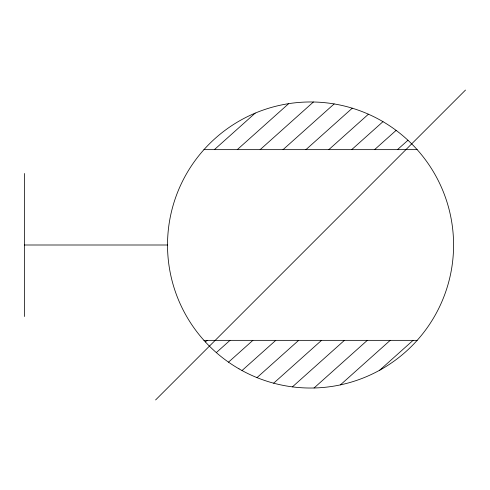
<?xml version="1.0" encoding="UTF-8"?>
<svg xmlns="http://www.w3.org/2000/svg" width="490" height="490" viewBox="0 0 490 490"><rect width="100%" height="100%" fill="white"/><g stroke="black" fill="none" stroke-linecap="round" stroke-linejoin="round"><path stroke-width="0.73" d="M155.606 399.944L465.5 90.056M214.375 149.646L255.229 113.104M237.258 149.646L288.684 103.653M260.141 149.646L313.416 102M283.03 149.646L334.143 103.935M305.913 149.646L352.267 108.192M328.796 149.646L368.425 114.207M351.679 149.646L382.972 121.661M374.568 149.646L396.11 130.383M397.451 149.646L407.95 140.256M205.371 341.916L207.123 340.354M216.317 352.592L230.006 340.354M228.512 362.159L252.889 340.354M242.023 370.538L275.772 340.354M256.993 377.619L298.661 340.354M273.653 383.186L321.544 340.354M292.414 386.873L344.427 340.354M314.053 387.988L367.31 340.354M340.415 384.877L390.199 340.354M379.713 370.195L413.082 340.354M203.95 149.646L417.162 149.646M24.5 245L167.525 245M203.944 340.354L417.162 340.354M24.5 173.485L24.5 316.516M239.04 368.866A143.025 143.025 0 0 0 453.581 245A143.025 143.025 0 0 0 239.04 121.134A143.025 143.025 0 0 0 239.04 368.866"/></g></svg>
